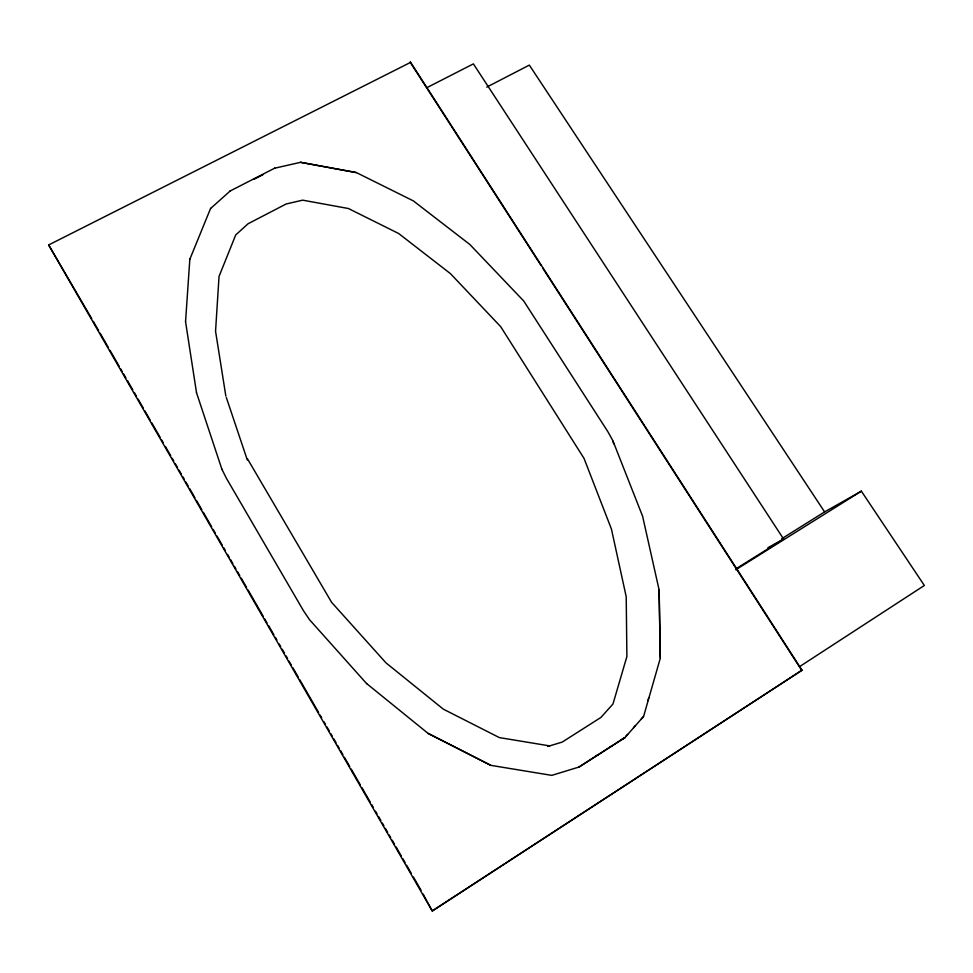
<?xml version="1.0" encoding="UTF-8"?>
<svg xmlns="http://www.w3.org/2000/svg" width="973" height="973" viewBox="0 0 973 973"><rect width="100%" height="100%" fill="white"/><g stroke="black" fill="none" stroke-linecap="round" stroke-linejoin="round"><path stroke-width="1.46" d="M185.563 321.516L189.832 259.134M410.351 62.491L48.65 244.965L432.28 911.044L802.02 670.202L410.387 61.956M647.909 700.609L648.748 697.69M300.462 162.26L356.361 172.562L413.343 200.888L469.825 244.466L523.742 301.022L607.943 431.805L612.856 440.672L642.618 516.298L659.147 590.088L660.314 658.149L643.542 716.627L641.341 718.889M189.869 259.195L210.606 208.38M625.663 736.561L627.621 734.36M633.508 727.731L635.466 725.517M366.578 683.52L428.193 733.484L490.927 765.374L551.788 775.372L579.057 767.016L624.909 737.643L643.494 716.554M210.654 208.453L230.175 190.976M799.745 666.529L924.35 585.478L861.36 491.158L824.618 511.907L781.623 538.799M802.02 670.202L432.219 910.923L423.121 894.126M624.861 737.558L578.789 767.186M595.415 756.422L597.957 754.793M609.414 747.446L611.956 745.817M620.871 740.112L624.909 737.643M736.306 568.609L783.593 539.03L473.389 63.877L426.551 87.838M735.77 569.752L861.36 491.158M767.892 547.75L783.593 539.03M486.719 87.12L529.336 65.106L824.618 511.907M229.908 191.109L274.824 168.11M253.831 179.36L262.929 174.702M547.714 746.461L562.199 742.095L600.949 717.417L612.966 704.014L626.892 656.544L626.211 596.717L611.433 529.069L584.043 458.417L500.681 326.648L450.438 273.632L398.638 233.496L348.395 208.514L302.676 200.158L286.135 203.989L248.066 223.754L235.709 234.955L219.034 276.441L215.556 331.221L225.845 396.096M274.568 168.232L300.499 162.333L356.398 172.622M490.818 765.386L428.156 733.411M549.757 745.914L499.356 737.595L443.311 709.147L385.94 662.832L331.635 602.372L247.422 458.745M221.82 469.047L226.381 478.242L303.54 610.837L309.463 619.631L366.626 683.605M410.168 62.211L541.061 265.52M542.703 268.074L801.655 670.288M48.65 244.965L91.79 318.73M93.311 321.358L98.626 330.577M100.146 333.216L108.49 347.702M110.01 350.329L119.107 366.14M120.628 368.767L122.148 371.406M123.656 374.033L125.931 377.986M127.451 380.625L132.766 389.845M134.286 392.472L136.561 396.425M138.069 399.052L143.384 408.271M144.904 410.91L150.207 420.129M151.727 422.756L160.071 437.242M161.591 439.881L163.111 442.508M165.386 446.461L170.689 455.68M172.209 458.319L173.729 460.947M175.249 463.586L177.524 467.539M179.032 470.166L181.319 474.119M182.827 476.758L184.347 479.385M185.867 482.024L188.142 485.965M189.662 488.604L194.965 497.823M196.485 500.45L201.8 509.67M203.308 512.309L211.652 526.794M213.172 529.421L215.447 533.374M216.967 536.014L222.282 545.233M223.79 547.86L225.31 550.499M227.585 554.452L229.105 557.079M230.625 559.718L232.9 563.671M234.42 566.298L235.928 568.937M237.448 571.565L239.723 575.517M241.243 578.157L246.546 587.364M248.066 590.003L263.245 616.335M264.753 618.974L267.028 622.927M268.548 625.554L273.863 634.773M275.383 637.412L276.891 640.039M279.166 643.992L280.686 646.631M282.206 649.259L284.481 653.211M286.001 655.851L287.522 658.478M289.03 661.117L291.304 665.07M292.824 667.697L298.139 676.916M299.648 679.555L318.621 712.467M320.129 715.106L321.649 717.733M323.924 721.686L325.444 724.326M326.964 726.953L329.239 730.905M330.759 733.545L332.267 736.172M333.788 738.811L336.062 742.764M337.582 745.391L339.103 748.03M340.611 750.657L342.897 754.61M344.406 757.249L349.721 766.469M351.241 769.096L360.338 784.895M361.859 787.534L370.202 802.02M371.722 804.647L373.231 807.286M375.517 811.239L377.025 813.866M378.546 816.505L380.82 820.458M382.34 823.085L383.861 825.724M385.369 828.351L387.643 832.304M389.164 834.943L390.684 837.571M392.204 840.21L394.479 844.163M395.999 846.79L401.302 856.009M402.822 858.648L405.096 862.589M406.617 865.228L411.165 873.134M413.44 877.074L421.029 890.246M612.698 441L613.793 443.797M226.332 397.507L247.276 459.888M196.461 392.569L221.856 469.12M185.515 321.443L196.51 392.642M659.098 590.015L660.278 658.064M658.952 593.262L659.001 596.279M659.913 649.173L659.986 653.71"/></g></svg>
